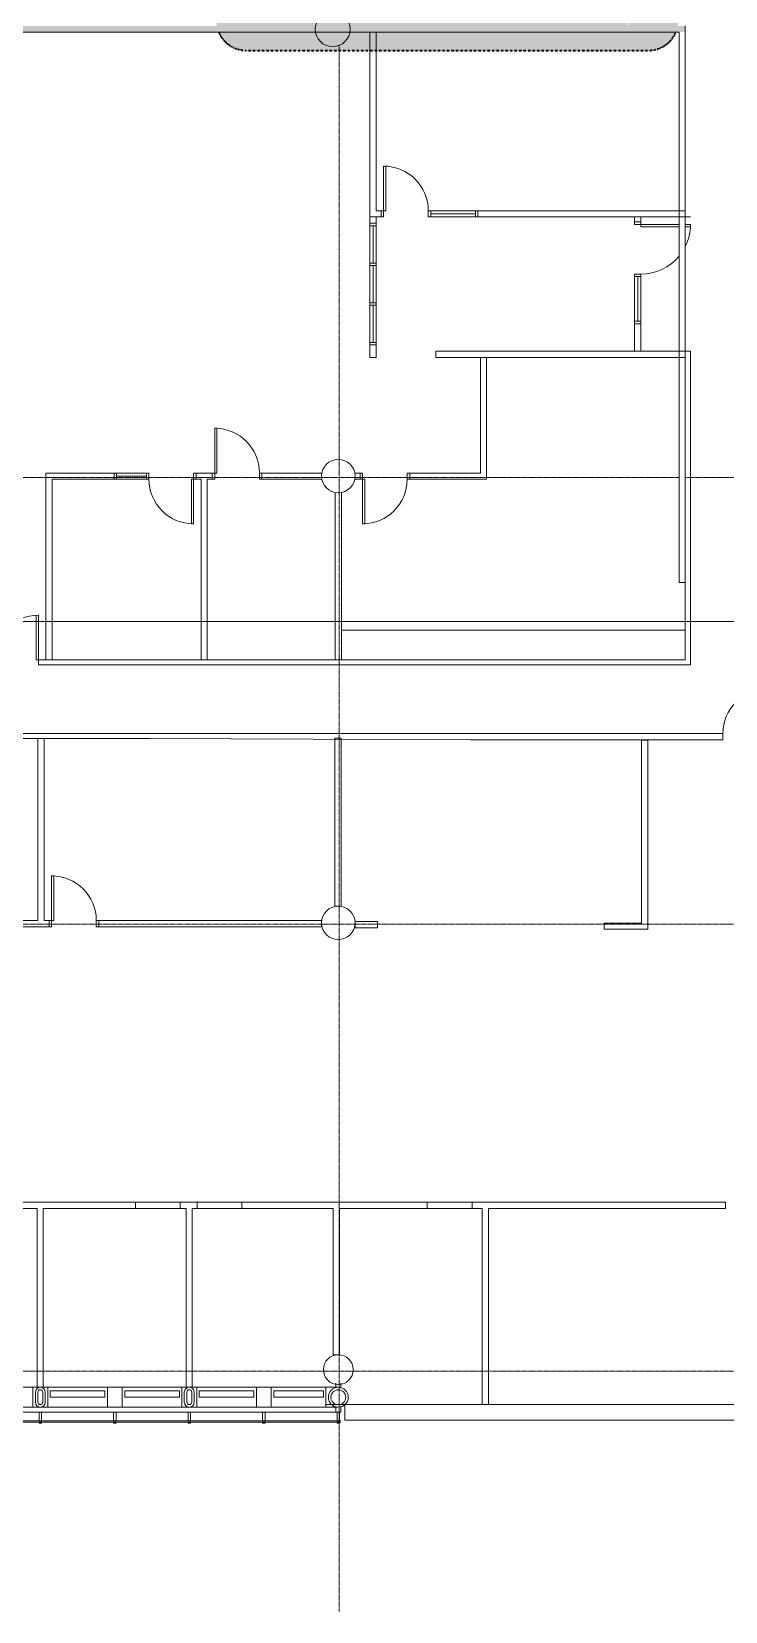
# Model space of a CAD drawing. Header units: inches. Extents: x 1756 to 10721, y -35 to 3002.
# Drawn here: x 7560 to 8118, y 39 to 1312 of the extents above; entities that cross this region are included whole.
import ezdxf

# ---------------------------------------------------------------- set-up
doc = ezdxf.new("R2010")
doc.units = ezdxf.units.IN
doc.header["$MEASUREMENT"] = 0
doc.linetypes.add('Dash 1_8_', pattern=[0.25, 0.125, -0.125])
doc.linetypes.add('IMPORT-CENTER2 _2_', pattern=[1.125, 0.75, -0.125, 0.125, -0.125])
for name, color, linetype, lineweight in [('A-DETL', 90, 'Continuous', 9), ('A-DETL-GENF', 92, 'Continuous', 9), ('A-DOOR', 31, 'Continuous', 18), ('A-FLOR', 192, 'Continuous', 18), ('A-flor-case', 250, 'Continuous', 9), ('A-glaz', 250, 'Continuous', 9), ('A-GLAZ-SILL', 250, 'Continuous', 9), ('A-GRID', 250, 'Continuous', 9), ('A-WALL', 113, 'Continuous', 18), ('A-Wall-Open', 250, 'Continuous', 9), ('A-WALL-PATT', 111, 'Continuous', 18), ('I-WALL', 2, 'Continuous', 18), ('Occupancy Load Calculation', 250, 'Continuous', 9), ('S-Cols', 250, 'Continuous', 9), ('USB 03_modified_dwg', 252, 'Continuous', 9)]:
    doc.layers.add(name, color=color, linetype=linetype, lineweight=lineweight)

# ---------------------------------------------------------------- blocks, each defined once
blk = doc.blocks.new('Walls 2 - Walls 1-381805-Overall Floor Plan')
at = {"layer": 'A-WALL', "lineweight": 15}
h = blk.add_hatch(color=53, dxfattribs=at)
h.paths.add_polyline_path([(1958.8, 1299.5), (1961.3, 1300), (1963.7, 1300.9), (1965.9, 1302.3), (1967.8, 1304), (1969.4, 1306.1), (1970.6, 1308.4), (1971.3, 1311.2), (1943.7, 1311.2), (1943.7, 1310.9), (1944.4, 1308.4), (1945.6, 1306.1), (1947.2, 1304), (1949.1, 1302.3), (1951.3, 1300.9), (1953.7, 1300), (1956.2, 1299.5)], flags=0)
h.paths.add_polyline_path([(1943.8, 1316.2), (1971.2, 1316.2), (1970.6, 1318.5), (1969.4, 1320.8), (1967.8, 1322.9), (1965.9, 1324.6), (1963.7, 1326), (1961.3, 1326.9), (1958.3, 1327.4), (1956.2, 1327.4), (1953.7, 1326.9), (1951.3, 1326), (1949.1, 1324.6), (1947.2, 1322.9), (1945.6, 1320.8), (1944.4, 1318.5)], flags=0)
for start, end in [(0, 180), (180, 360)]:
    blk.add_arc((1957.5, 1313.5), 14, start, end, dxfattribs=at)
blk = doc.blocks.new('USB 03_modified_dwg_ADO102-412611-Overall Floor Plan')
at = {"layer": 'A-DOOR', "color": 250, "lineweight": 9, "flags": 128}
blk.add_lwpolyline([(518.7, 650), (518.7, 614.1), (520.5, 614.1), (520.5, 650.1)], dxfattribs=at)
at = {"layer": 'A-DOOR', "color": 250, "lineweight": 9}
blk.add_arc((520.5, 614.1), 36, 90, 180, dxfattribs=at)
blk = doc.blocks.new('USB 03_modified_dwg_ADO002-412613-Overall Floor Plan')
at = {"layer": 'A-DOOR', "color": 250, "lineweight": 9}
blk.add_line((1005.7, 963), (1036.5, 963), dxfattribs=at)
at = {"layer": 'A-DOOR', "color": 250, "lineweight": 9, "flags": 128}
for points in [[(1036.5, 965), (1005.7, 965), (1005.7, 963)], [(1041.5, 963), (1045.7, 963), (1045.7, 965), (1041.5, 965)]]:
    blk.add_lwpolyline(points, dxfattribs=at)
at = {"layer": 'A-DOOR', "color": 250, "lineweight": 9}
for start, end in [(333.5069, 0), (270, 320.3665)]:
    blk.add_arc((1005.7, 965), 40, start, end, dxfattribs=at)
blk = doc.blocks.new('USB 03_modified_dwg_ADO002-412614-Overall Floor Plan')
at = {"layer": 'A-DOOR', "color": 250, "lineweight": 9, "flags": 128}
blk.add_lwpolyline([(800.2, 976), (800.2, 1012), (798.5, 1012), (798.5, 976)], close=True, dxfattribs=at)
at = {"layer": 'A-DOOR', "color": 250, "lineweight": 9}
blk.add_arc((798.5, 976), 36, 0, 90, dxfattribs=at)
blk = doc.blocks.new('USB 03_modified_dwg_ADO002-412615-Overall Floor Plan')
at = {"layer": 'A-DOOR', "color": 250, "lineweight": 9, "flags": 128}
blk.add_lwpolyline([(664.3, 764.7), (664.3, 800.7), (662.5, 800.7), (662.5, 764.7)], close=True, dxfattribs=at)
at = {"layer": 'A-DOOR', "color": 250, "lineweight": 9}
blk.add_arc((662.5, 764.7), 36, 360, 90, dxfattribs=at)
blk = doc.blocks.new('USB 03_modified_dwg_ADO002-412616-Overall Floor Plan')
at = {"layer": 'A-DOOR', "color": 250, "lineweight": 9, "flags": 128}
blk.add_lwpolyline([(783.3, 759.7), (783.3, 723.7), (781.5, 723.7), (781.5, 759.7)], close=True, dxfattribs=at)
at = {"layer": 'A-DOOR', "color": 250, "lineweight": 9}
blk.add_arc((781.5, 759.7), 36, 270, 0, dxfattribs=at)
blk = doc.blocks.new('USB 03_modified_dwg_ADO002-412618-Overall Floor Plan')
at = {"layer": 'A-DOOR', "color": 250, "lineweight": 9, "flags": 128}
blk.add_lwpolyline([(643.7, 759.7), (643.7, 723.7), (645.5, 723.7), (645.5, 759.7)], close=True, dxfattribs=at)
at = {"layer": 'A-DOOR', "color": 250, "lineweight": 9}
blk.add_arc((645.5, 759.7), 36, 180, 270, dxfattribs=at)
blk = doc.blocks.new('USB 03_modified_dwg_ADO002-412643-Overall Floor Plan')
at = {"layer": 'A-DOOR', "color": 250, "lineweight": 9, "flags": 128}
blk.add_lwpolyline([(1105.9, 554.6), (1105.9, 590.6), (1107.7, 590.6), (1107.7, 554.6)], close=True, dxfattribs=at)
at = {"layer": 'A-DOOR', "color": 250, "lineweight": 9}
blk.add_arc((1107.7, 554.6), 36, 90, 180, dxfattribs=at)
blk = doc.blocks.new('USB 03_modified_dwg-397434-Overall Floor Plan')
at = {"layer": 'A-DOOR', "color": 250, "lineweight": 9, "flags": 128}
for points in [[(531.1, 404.1), (532.9, 404.1), (532.9, 440.1), (531.1, 440.1)], [(531.1, 399.1), (529.1, 399.1), (529.1, 404.1), (531.1, 404.1)], [(567.1, 399.1), (569.1, 399.1), (569.1, 404.1), (567.1, 404.1)]]:
    blk.add_lwpolyline(points, close=True, dxfattribs=at)
at = {"layer": 'A-DOOR', "color": 250, "lineweight": 9}
blk.add_arc((531.1, 404.1), 36, 360, 90, dxfattribs=at)
at = {"layer": 'A-flor-case'}
for p, q in [((764.5, 638.1), (1041.5, 638.1)), ((1041.5, 638.1), (764.5, 638.1))]:
    blk.add_line(p, q, dxfattribs=at)
at = {"layer": 'A-glaz'}
for p, q in [((796.5, 976), (796.5, 971)), ((796.5, 976), (798.5, 976)), ((796.5, 971), (796.5, 976)), ((796.5, 976), (798.5, 976)), ((796.5, 971), (798.5, 971)), ((796.5, 971), (798.5, 971)), ((798.5, 971), (798.5, 976)), ((798.5, 971), (798.5, 976)), ((834.5, 976), (834.5, 971)), ((834.5, 976), (836.5, 976)), ((834.5, 971), (834.5, 976)), ((834.5, 976), (836.5, 976)), ((834.5, 971), (836.5, 971)), ((834.5, 971), (836.5, 971)), ((836.5, 971), (836.5, 976)), ((836.5, 971), (836.5, 976)), ((872.5, 973.5), (836.5, 973.5)), ((787.5, 963.9), (787.5, 965.9)), ((787.5, 963.9), (787.5, 965.9)), ((792.5, 965.9), (787.5, 965.9)), ((792.5, 965.9), (787.5, 965.9)), ((787.5, 963.9), (792.5, 963.9)), ((792.5, 963.9), (787.5, 963.9)), ((790, 963.9), (790, 933.9)), ((790, 933.9), (790, 963.9)), ((792.5, 963.9), (792.5, 965.9)), ((792.5, 963.9), (792.5, 965.9)), ((1000.7, 965), (1000.7, 967)), ((1000.7, 965), (1000.7, 967)), ((1005.7, 967), (1000.7, 967)), ((1005.7, 967), (1000.7, 967)), ((1000.7, 965), (1005.7, 965)), ((1005.7, 965), (1000.7, 965)), ((1005.7, 965), (1005.7, 967)), ((1005.7, 965), (1005.7, 967)), ((787.5, 933.9), (792.5, 933.9)), ((787.5, 933.9), (787.5, 931.9)), ((792.5, 933.9), (787.5, 933.9)), ((787.5, 933.9), (787.5, 931.9)), ((792.5, 931.9), (787.5, 931.9)), ((792.5, 931.9), (787.5, 931.9)), ((790, 931.9), (790, 901.9)), ((790, 901.9), (790, 931.9)), ((792.5, 933.9), (792.5, 931.9)), ((792.5, 933.9), (792.5, 931.9)), ((1000.7, 923), (1000.7, 925)), ((1000.7, 923), (1000.7, 925)), ((1005.7, 925), (1000.7, 925)), ((1005.7, 925), (1000.7, 925)), ((1000.7, 923), (1005.7, 923)), ((1005.7, 923), (1000.7, 923)), ((1003.2, 887), (1003.2, 923)), ((1005.7, 923), (1005.7, 925)), ((1005.7, 923), (1005.7, 925)), ((787.5, 901.9), (792.5, 901.9)), ((787.5, 901.9), (787.5, 899.9)), ((792.5, 901.9), (787.5, 901.9)), ((787.5, 901.9), (787.5, 899.9)), ((792.5, 899.9), (787.5, 899.9)), ((792.5, 899.9), (787.5, 899.9)), ((790, 899.9), (790, 869.9)), ((790, 869.9), (790, 899.9)), ((792.5, 901.9), (792.5, 899.9)), ((792.5, 901.9), (792.5, 899.9)), ((1000.7, 885), (1000.7, 887)), ((1000.7, 885), (1000.7, 887)), ((1005.7, 887), (1000.7, 887)), ((1005.7, 887), (1000.7, 887)), ((1000.7, 885), (1005.7, 885)), ((1005.7, 885), (1000.7, 885)), ((1005.7, 885), (1005.7, 887)), ((1005.7, 885), (1005.7, 887)), ((787.5, 869.9), (792.5, 869.9)), ((787.5, 869.9), (787.5, 867.9)), ((792.5, 869.9), (787.5, 869.9)), ((787.5, 869.9), (787.5, 867.9)), ((792.5, 867.9), (787.5, 867.9)), ((792.5, 867.9), (787.5, 867.9)), ((792.5, 869.9), (792.5, 867.9)), ((792.5, 869.9), (792.5, 867.9)), ((609.5, 764.7), (607.5, 764.7)), ((609.5, 764.7), (607.5, 764.7)), ((607.5, 764.7), (607.5, 759.7)), ((607.5, 764.7), (607.5, 759.7)), ((609.5, 759.7), (609.5, 764.7)), ((609.5, 764.7), (609.5, 759.7)), ((647.5, 764.7), (645.5, 764.7)), ((647.5, 764.7), (645.5, 764.7)), ((645.5, 764.7), (645.5, 759.7)), ((645.5, 764.7), (645.5, 759.7)), ((647.5, 759.7), (647.5, 764.7)), ((647.5, 764.7), (647.5, 759.7)), ((662.5, 764.7), (660.5, 764.7)), ((662.5, 764.7), (660.5, 764.7)), ((660.5, 764.7), (660.5, 759.7)), ((660.5, 764.7), (660.5, 759.7)), ((662.5, 759.7), (662.5, 764.7)), ((662.5, 764.7), (662.5, 759.7)), ((700.5, 764.7), (698.5, 764.7)), ((700.5, 764.7), (698.5, 764.7)), ((698.5, 764.7), (698.5, 759.7)), ((698.5, 764.7), (698.5, 759.7)), ((700.5, 759.7), (700.5, 764.7)), ((700.5, 764.7), (700.5, 759.7)), ((781.5, 764.7), (779.5, 764.7)), ((781.5, 764.7), (779.5, 764.7)), ((779.5, 764.7), (779.5, 759.7)), ((779.5, 764.7), (779.5, 759.7)), ((781.5, 759.7), (781.5, 764.7)), ((781.5, 764.7), (781.5, 759.7)), ((819.5, 764.7), (817.5, 764.7)), ((819.5, 764.7), (817.5, 764.7)), ((817.5, 764.7), (817.5, 759.7)), ((817.5, 764.7), (817.5, 759.7)), ((819.5, 759.7), (819.5, 764.7)), ((819.5, 764.7), (819.5, 759.7)), ((583.5, 762.2), (607.5, 762.2)), ((609.5, 759.7), (607.5, 759.7)), ((609.5, 759.7), (607.5, 759.7)), ((647.5, 759.7), (645.5, 759.7)), ((647.5, 759.7), (645.5, 759.7)), ((662.5, 759.7), (660.5, 759.7)), ((662.5, 759.7), (660.5, 759.7)), ((700.5, 759.7), (698.5, 759.7)), ((700.5, 759.7), (698.5, 759.7)), ((781.5, 759.7), (779.5, 759.7)), ((781.5, 759.7), (779.5, 759.7)), ((819.5, 759.7), (817.5, 759.7)), ((819.5, 759.7), (817.5, 759.7)), ((0.1, 1), (764, 1)), ((521, 8), (521, 1)), ((521.8, 1), (521.8, 0)), ((522.3, 1), (522.3, 0)), ((523, 8), (523, 1)), ((581, 8), (581, 1)), ((581.8, 1), (581.8, 0)), ((582.3, 1), (582.3, 0)), ((583, 8), (583, 1)), ((641, 8), (641, 1)), ((641.8, 1), (641.8, 0)), ((642.3, 1), (642.3, 0)), ((643, 8), (643, 1)), ((701, 8), (701, 1)), ((701.8, 1), (701.8, 0)), ((702.3, 1), (702.3, 0)), ((703, 8), (703, 1)), ((760, 12), (760, 8)), ((761, 8), (761, 1)), ((761.8, 1), (761.8, 0)), ((762.2, 1), (762.2, 0)), ((764, 12), (764, 8))]:
    blk.add_line(p, q, dxfattribs=at)
at = {"layer": 'A-glaz', "flags": 128}
for points in [[(874.5, 976), (874.5, 971), (872.5, 971), (872.5, 976)], [(581.5, 759.7), (581.5, 764.7), (583.5, 764.7), (583.5, 759.7)]]:
    blk.add_lwpolyline(points, close=True, dxfattribs=at)
for points in [[(-0.9, 41.2), (-0.9, 0), (764, 0)], [(763, 8), (763, 1), (44.4, 1)], [(521, 0), (521, -1), (523, -1), (523, 0)], [(583, 0), (583, -1), (581, -1), (581, 0)], [(641, 0), (641, -1), (643, -1), (643, 0)], [(701, 0), (701, -1), (703, -1), (703, 0)], [(761, 0), (761, -1), (763, -1), (763, 0)]]:
    blk.add_lwpolyline(points, dxfattribs=at)
at = {"layer": 'A-GLAZ-SILL'}
for p, q in [((872.5, 976), (836.5, 976)), ((872.5, 971), (836.5, 971)), ((787.5, 963.9), (787.5, 869.9)), ((792.5, 963.9), (792.5, 869.9)), ((1000.7, 887), (1000.7, 923)), ((1005.7, 887), (1005.7, 923)), ((583.5, 764.7), (607.5, 764.7)), ((583.5, 759.7), (607.5, 759.7))]:
    blk.add_line(p, q, dxfattribs=at)
at = {"layer": 'A-GLAZ-SILL', "flags": 128}
blk.add_lwpolyline([(5.6, 303.2), (5.6, 8), (764, 8)], dxfattribs=at)
for points in [[(516, 12), (468, 12), (468, 28), (516, 28), (516, 12), (516, 28), (468, 28), (468, 12)], [(576, 12), (528, 12), (528, 28), (576, 28), (576, 12), (576, 28), (528, 28), (528, 12)], [(636, 12), (588, 12), (588, 28), (636, 28), (588, 28), (588, 12), (636, 12), (636, 28)], [(696, 12), (648, 12), (648, 28), (696, 28), (696, 12), (696, 28), (648, 28), (648, 12)], [(752, 12), (752, 28), (752, 12), (708, 12), (708, 28), (752, 28), (708, 28), (708, 12)], [(530, 25), (530, 20), (574, 20), (574, 25), (530, 25), (574, 25), (574, 20), (530, 20)], [(590, 25), (634, 25), (634, 20), (590, 20), (590, 25), (590, 20), (634, 20), (634, 25)], [(650, 25), (694, 25), (694, 20), (650, 20), (650, 25), (694, 25), (694, 20), (650, 20)], [(750, 25), (710, 25), (710, 20), (750, 20), (710, 20), (710, 25), (750, 25), (750, 20)]]:
    blk.add_lwpolyline(points, close=True, dxfattribs=at)
at = {"layer": 'A-GRID', "linetype": 'IMPORT-CENTER2 _2_'}
for p, q in [((762.7, -152.6), (762.7, 1109.3)), ((-371.6, 761.1), (1036.5, 761.1)), ((1041.5, 761.1), (3130.2, 761.1)), ((-371.6, 401.1), (3130.2, 401.1)), ((-371.6, 41.1), (3130.2, 41.1))]:
    blk.add_line(p, q, dxfattribs=at)
at = {"layer": 'A-WALL', "color": 250, "lineweight": 9}
for p, q in [((748.7, 1120), (415.3, 1120)), ((787.5, 976), (787.5, 1120)), ((787.5, 976), (787.5, 1120)), ((792.5, 976), (792.5, 1120)), ((792.5, 976), (792.5, 1120)), ((1041.5, 976), (1041.5, 1120)), ((787.5, 976), (787.5, 965.9)), ((787.5, 965.9), (787.5, 976)), ((787.5, 971), (796.5, 971)), ((796.5, 971), (787.5, 971)), ((792.5, 976), (796.5, 976)), ((796.5, 976), (792.5, 976)), ((792.5, 976), (796.5, 976)), ((796.5, 976), (792.5, 976)), ((792.5, 971), (792.5, 965.9)), ((792.5, 965.9), (792.5, 971)), ((796.5, 976), (796.5, 971)), ((796.5, 976), (796.5, 971)), ((874.5, 976), (1036.5, 976)), ((874.5, 976), (874.5, 971)), ((1041.5, 976), (874.5, 976)), ((874.5, 976), (874.5, 971)), ((874.5, 971), (1005.7, 971)), ((1005.7, 971), (874.5, 971)), ((1000.7, 967), (1000.7, 971)), ((1000.7, 967), (1000.7, 971)), ((1005.7, 967), (1005.7, 971)), ((1005.7, 967), (1005.7, 971)), ((1005.7, 971), (1036.5, 971)), ((1005.7, 971), (1045.8, 971)), ((1041.5, 971), (1045.8, 971)), ((792.5, 965.9), (787.5, 965.9)), ((792.5, 965.9), (787.5, 965.9)), ((1005.7, 967), (1000.7, 967)), ((1000.7, 967), (1005.7, 967)), ((1000.7, 885), (1000.7, 862.9)), ((1000.7, 885), (1005.7, 885)), ((1000.7, 862.9), (1000.7, 885)), ((1000.7, 885), (1005.7, 885)), ((1005.7, 862.9), (1005.7, 885)), ((1005.7, 862.9), (1005.7, 885)), ((792.5, 867.9), (787.5, 867.9)), ((792.5, 867.9), (787.5, 867.9)), ((787.5, 867.9), (787.5, 857.9)), ((787.5, 857.9), (787.5, 867.9)), ((792.5, 867.9), (792.5, 857.9)), ((792.5, 857.9), (792.5, 867.9)), ((792.5, 857.9), (787.5, 857.9)), ((792.5, 857.9), (787.5, 857.9)), ((840.5, 862.9), (840.5, 857.9)), ((840.5, 862.9), (1005.7, 862.9)), ((840.5, 857.9), (840.5, 862.9)), ((840.5, 862.9), (1005.7, 862.9)), ((840.5, 857.9), (1001.5, 857.9)), ((840.5, 857.9), (1001.5, 857.9)), ((876.5, 857.9), (876.5, 764.7)), ((876.5, 764.7), (876.5, 857.9)), ((881.5, 857.9), (881.5, 759.7)), ((881.5, 759.7), (881.5, 857.9)), ((1000.7, 857.9), (1000.7, 857.9)), ((1000.7, 857.9), (1000.7, 857.9)), ((1036.5, 857.9), (1001.5, 857.9)), ((1001.5, 857.9), (1041.5, 857.9)), ((1036.5, 862.9), (1005.7, 862.9)), ((1005.7, 862.9), (1045.8, 862.9)), ((1045.8, 862.9), (1041.5, 862.9)), ((1041.5, 738.4), (1041.5, 857.9)), ((1045.8, 834.4), (1045.8, 862.9)), ((1045.8, 834.4), (1045.8, 862.9)), ((1041.5, 738.4), (1041.5, 834.4)), ((1045.8, 834.4), (1045.8, 610.1)), ((1045.8, 610.1), (1045.8, 834.4)), ((526.5, 764.7), (581.5, 764.7)), ((526.5, 764.7), (526.5, 614.1)), ((581.5, 764.7), (526.5, 764.7)), ((526.5, 764.7), (526.5, 614.1)), ((581.5, 764.7), (581.5, 759.7)), ((581.5, 764.7), (581.5, 759.7)), ((647.5, 764.7), (660.5, 764.7)), ((647.5, 764.7), (647.5, 759.7)), ((660.5, 764.7), (647.5, 764.7)), ((647.5, 764.7), (647.5, 759.7)), ((660.5, 759.7), (660.5, 764.7)), ((660.5, 759.7), (660.5, 764.7)), ((700.5, 759.7), (700.5, 764.7)), ((700.5, 759.7), (700.5, 764.7)), ((700.5, 764.7), (748.7, 764.7)), ((748.7, 764.7), (700.5, 764.7)), ((775.3, 764.7), (779.5, 764.7)), ((779.5, 764.7), (775.3, 764.7)), ((779.5, 759.7), (779.5, 764.7)), ((779.5, 759.7), (779.5, 764.7)), ((876.5, 764.7), (819.5, 764.7)), ((876.5, 764.7), (819.5, 764.7)), ((819.5, 759.7), (819.5, 764.7)), ((819.5, 759.7), (819.5, 764.7)), ((531.5, 759.7), (531.5, 614.1)), ((531.5, 759.7), (581.5, 759.7)), ((531.5, 614.1), (531.5, 759.7)), ((531.5, 759.7), (581.5, 759.7)), ((651.5, 759.7), (647.5, 759.7)), ((651.5, 759.7), (647.5, 759.7)), ((651.5, 759.7), (651.5, 614.1)), ((651.5, 614.1), (651.5, 759.7)), ((656.5, 759.7), (660.5, 759.7)), ((656.5, 759.7), (656.5, 614.1)), ((660.5, 759.7), (656.5, 759.7)), ((656.5, 759.7), (656.5, 614.1)), ((700.5, 759.7), (748.7, 759.7)), ((748.7, 759.7), (700.5, 759.7)), ((775.3, 759.7), (779.5, 759.7)), ((779.5, 759.7), (775.3, 759.7)), ((881.5, 759.7), (819.5, 759.7)), ((881.5, 759.7), (819.5, 759.7)), ((759.5, 748.9), (759.5, 614.1)), ((759.5, 614.1), (759.5, 748.9)), ((764.5, 748.9), (764.5, 614.1)), ((764.5, 614.1), (764.5, 748.9)), ((1041.5, 614.1), (1041.5, 738.4)), ((1041.5, 614.1), (1041.5, 733.4)), ((1041.5, 614.1), (1041.5, 676.5)), ((1041.5, 614.1), (1041.5, 676.5)), ((520.5, 614.1), (757.5, 614.1)), ((520.5, 614.1), (1041.5, 614.1)), ((757.5, 614.1), (520.5, 614.1)), ((520.5, 614.1), (1041.5, 614.1)), ((520.5, 614.1), (520.5, 610.1)), ((520.5, 614.1), (520.5, 610.1)), ((821.5, 614.1), (1041.5, 614.1)), ((1041.5, 614.1), (821.5, 614.1)), ((520.5, 610.1), (560.2, 610.1)), ((560.2, 610.1), (520.5, 610.1)), ((596.2, 610.1), (762, 610.1)), ((762, 610.1), (596.2, 610.1)), ((762, 610.1), (997.5, 610.1)), ((762, 610.1), (997.5, 610.1)), ((997.5, 610.1), (1045.8, 610.1)), ((339.5, 554.7), (583.2, 554.7)), ((583.2, 554.7), (339.5, 554.7)), ((343.5, 550.7), (590.1, 550.7)), ((590.1, 550.7), (343.5, 550.7)), ((610, 554.7), (580.5, 554.7)), ((610, 550.7), (585.5, 550.7)), ((610, 554.7), (997.5, 554.7)), ((997.5, 554.7), (610, 554.7)), ((610, 550.7), (873.4, 549.7)), ((873.4, 549.7), (610, 550.7)), ((868.5, 549.7), (1071.7, 549.7)), ((1071.7, 549.7), (868.5, 549.7)), ((997.5, 554.7), (1071.7, 554.7)), ((997.5, 554.7), (1071.7, 554.7)), ((1071.7, 554.6), (1071.7, 549.7)), ((516, 28), (528, 28)), ((576, 28), (588, 28)), ((636, 28), (648, 28)), ((696, 28), (708, 28)), ((752, 28), (762, 28)), ((760, 31.2), (760, 28)), ((764, 31.2), (764, 28)), ((516, 12), (528, 12)), ((576, 12), (588, 12)), ((636, 12), (648, 12)), ((696, 12), (708, 12)), ((752, 12), (762, 12))]:
    blk.add_line(p, q, dxfattribs=at)
at = {"layer": 'A-WALL', "color": 250, "lineweight": 9, "flags": 128}
for points in [[(596.2, 610.1), (560.2, 610.1)], [(520.1, 404.1), (451.4, 404.1), (451.4, 399.1), (529.1, 399.1), (529.1, 404.1), (525.1, 404.1), (525.1, 550.8), (520.1, 550.8)], [(759.3, 415.7), (764.3, 415.7), (764.3, 551), (759.3, 551)], [(1011.2, 397.1), (1011.2, 549.3), (1006.2, 549.3), (1006.2, 402.1), (976.2, 402.1), (976.2, 397.1)], [(569.1, 404.1), (569.1, 399.1), (748.4, 399.1), (748.4, 404.1)], [(775.5, 403.2), (775.5, 398.2), (793.5, 398.2), (793.5, 403.2)], [(519.4, 28.1), (524.4, 28.1), (524.4, 172.1), (598.7, 172.1), (598.7, 177.1), (445.6, 177.1), (445.6, 172.1), (519.4, 172.1)], [(639.4, 28.1), (644.4, 28.1), (644.4, 172.1), (648.4, 172.1), (648.4, 177.1), (639.4, 177.1), (634.7, 177.1), (634.7, 172.1), (639.4, 172.1)], [(757.9, 54.2), (762.9, 54.2), (762.9, 172.1), (833.7, 172.1), (833.7, 177.1), (684.4, 177.1), (684.4, 172.1), (757.9, 172.1)], [(877.9, 14), (882.9, 14), (882.9, 172.1), (1073.8, 172.1), (1073.8, 177.1), (869.7, 177.1), (869.7, 172.1), (877.9, 172.1)]]:
    blk.add_lwpolyline(points, close=True, dxfattribs=at)
blk.add_lwpolyline([(2956.2, 9.6), (2956.2, 1.6), (767.3, 1.6), (767.3, 14), (2957, 14)], dxfattribs=at)
at = {"layer": 'A-Wall-Open', "flags": 128}
for points in [[(634.7, 177.1), (634.7, 172.1), (598.7, 172.1), (598.7, 177.1), (634.7, 177.1)], [(684.4, 177.1), (684.4, 172.1), (648.4, 172.1), (648.4, 177.1), (684.4, 177.1)], [(869.7, 177.1), (869.7, 172.1), (833.7, 172.1), (833.7, 177.1), (869.7, 177.1)]]:
    blk.add_lwpolyline(points, dxfattribs=at)
at = {"layer": 'Occupancy Load Calculation', "flags": 128}
blk.add_lwpolyline([(2937, 52.2), (2937, 14), (752, 14), (752, 28), (52.8, 28), (52.8, 390.2), (52.8, 404.7), (52.8, 406.6), (0.3, 406.6), (0.3, 758), (51.8, 758), (51.8, 1120)], dxfattribs=at)
at = {"layer": 'S-Cols'}
for p, q in [((518, 24), (518, 16)), ((520, 24), (520, 16)), ((524, 24), (524, 16)), ((526, 24), (526, 16)), ((638, 24), (638, 16)), ((640, 24), (640, 16)), ((644, 24), (644, 16)), ((646, 24), (646, 16))]:
    blk.add_line(p, q, dxfattribs=at)
for centre, radius in [((762, 762.2), 13.5), ((762, 402.2), 13.5), ((762, 42.2), 12), ((762, 20), 8), ((762, 20), 6)]:
    blk.add_circle(centre, radius, dxfattribs=at)
for centre, radius, start, end in [((522, 24), 4, 0, 180), ((522, 24), 2, 0, 180), ((642, 24), 4, 0, 180), ((642, 24), 2, 0, 180), ((522, 16), 4, 180, 360), ((522, 16), 2, 180, 360), ((642, 16), 4, 180, 360), ((642, 16), 2, 180, 360)]:
    blk.add_arc(centre, radius, start, end, dxfattribs=at)
for name in ['USB 03_modified_dwg_ADO002-412614-Overall Floor Plan', 'USB 03_modified_dwg_ADO002-412613-Overall Floor Plan', 'USB 03_modified_dwg_ADO002-412615-Overall Floor Plan', 'USB 03_modified_dwg_ADO002-412618-Overall Floor Plan', 'USB 03_modified_dwg_ADO002-412616-Overall Floor Plan', 'USB 03_modified_dwg_ADO102-412611-Overall Floor Plan', 'USB 03_modified_dwg_ADO002-412643-Overall Floor Plan']:
    blk.add_blockref(name, (0, 0))

msp = doc.modelspace()

# ---------------------------------------------------------------- hatches: boundary and pattern name
at = {"layer": 'A-DETL-GENF'}
h = msp.add_hatch(color=255, dxfattribs=at)
h.paths.add_polyline_path([(7791.73, 1296.47), (8056.38, 1296.47), (8059.8, 1296.71), (8063.14, 1297.44), (8066.35, 1298.64), (8069.36, 1300.28), (8072.1, 1302.33), (8074.52, 1304.75), (8076.57, 1307.49), (8078.43, 1311.22), (7815.86, 1311.22), (7815.83, 1310.89), (7815.13, 1308.41), (7813.97, 1306.1), (7812.42, 1304.03), (7810.51, 1302.29), (7808.31, 1300.93), (7805.9, 1300), (7803.36, 1299.53), (7800.78, 1299.53), (7798.24, 1300), (7795.83, 1300.93), (7793.63, 1302.29), (7791.73, 1304.03), (7790.17, 1306.1), (7789.02, 1308.41), (7788.07, 1311.22), (7710.28, 1311.22), (7710.55, 1310.5), (7712.19, 1307.49), (7714.96, 1304.03), (7716.67, 1302.33), (7719.41, 1300.28), (7722.41, 1298.64), (7725.62, 1297.44), (7728.97, 1296.71), (7732.38, 1296.47), (7788.07, 1296.47)], flags=0)
h.paths.add_polyline_path([(7719.41, 1316.22), (7788.36, 1316.22), (7789.02, 1318.52), (7790.17, 1320.84), (7791.73, 1322.9), (7793.63, 1324.64), (7795.83, 1326), (7798.24, 1326.93), (7801.32, 1327.41), (7803.36, 1327.41), (7805.9, 1326.93), (7808.31, 1326), (7810.51, 1324.64), (7812.42, 1322.9), (7814.16, 1320.47), (7815.13, 1318.52), (7815.82, 1316.22), (8079.96, 1316.22), (8080.14, 1317.05), (8080.38, 1320.47), (8080.38, 1662.47), (8080.14, 1665.88), (8079.41, 1669.23), (8078.72, 1670.72), (8005.57, 1670.72), (8005.57, 1675.72), (8076.37, 1675.72), (8074.52, 1678.19), (8072.1, 1680.61), (8069.36, 1682.66), (8066.35, 1684.3), (8063.14, 1685.5), (8059.8, 1686.22), (8056.38, 1686.47), (7810.1, 1686.47), (7811.58, 1686.04), (7813.69, 1685.02), (7815.6, 1683.66), (7817.26, 1682), (7818.62, 1680.09), (7819.64, 1677.97), (7820.39, 1675.72), (7820.57, 1675.72), (7820.57, 1670.72), (7820.39, 1670.72), (7819.73, 1668.2), (7818.62, 1665.84), (7817.1, 1663.73), (7815.2, 1661.94), (7813.01, 1660.54), (7810.6, 1659.56), (7808.05, 1659.04), (7805.26, 1659.04), (7802.62, 1659.56), (7800.18, 1660.54), (7797.98, 1661.94), (7796.08, 1663.73), (7794.55, 1665.84), (7793.53, 1667.87), (7792.78, 1670.72), (7792.57, 1672.97), (7792.87, 1675.72), (7793.43, 1677.8), (7794.48, 1680.03), (7795.96, 1682.08), (7797.66, 1683.76), (7799.69, 1685.16), (7801.93, 1686.18), (7803.09, 1686.47), (7732.38, 1686.47), (7728.97, 1686.22), (7725.62, 1685.5), (7722.41, 1684.3), (7719.41, 1682.66), (7716.67, 1680.61), (7714.25, 1678.19), (7712.19, 1675.44), (7710.55, 1672.44), (7709.36, 1669.23), (7708.63, 1665.88), (7708.38, 1662.47), (7708.38, 1320.47), (7708.81, 1316.22), (7714.67, 1316.22)], flags=0)
h.paths.add_polyline_path([(8039.32, 1316.47), (8039.32, 1360.72), (8039.82, 1360.72), (8039.82, 1316.47)], flags=0)
h.paths.add_polyline_path([(8039.32, 1361.22), (8039.32, 1413.72), (8039.82, 1413.72), (8039.82, 1361.22)], flags=0)
h.paths.add_polyline_path([(8000.16, 1407.65), (8000.16, 1407.65), (8015.2, 1407.65)], flags=0)
h.paths.add_polyline_path([(8039.82, 1414.22), (8039.32, 1414.22), (8039.32, 1466.97), (8039.82, 1466.97)], flags=0)
h.paths.add_polyline_path([(8000.16, 1436.82), (8000.16, 1436.82), (8015.2, 1436.82)], flags=0)
h.paths.add_polyline_path([(8039.32, 1467.47), (8039.32, 1519.97), (8039.82, 1519.97), (8039.82, 1467.47)], flags=0)
h.paths.add_polyline_path([(8039.32, 1520.47), (8039.32, 1572.97), (8039.82, 1572.97), (8039.82, 1520.47)], flags=0)
h.paths.add_polyline_path([(8039.82, 1608.72), (8039.32, 1608.72), (8039.32, 1670.47), (8039.82, 1670.47), (8039.82, 1625.18)], flags=0)
h.paths.add_polyline_path([(7933.57, 1670.72), (7892.57, 1670.72), (7892.57, 1675.72), (7933.57, 1675.72), (7933.57, 1672.59)], flags=0)
at = {"layer": 'A-WALL-PATT', "lineweight": 9}
msp.add_hatch(color=253, dxfattribs=at).paths.add_polyline_path([(7027.57, 1311.22), (8086.07, 1311.22), (8086.07, 1316.22), (7027.57, 1316.22)], flags=0)

# ---------------------------------------------------------------- linework, layer by layer
at = {"layer": 'A-DETL', "linetype": 'Dash 1_8_', "lineweight": 35}
msp.add_line((7732.38, 1296.47), (8056.38, 1296.47), dxfattribs=at)
for centre, start, end in [((7732.38, 1320.47), 202.70984, 270), ((8056.38, 1320.47), 270, 337.32144)]:
    msp.add_arc(centre, 24, start, end, dxfattribs=at)
at = {"layer": 'A-FLOR', "lineweight": 9}
msp.add_line((7050.2, 836.22), (8565.07, 836.22), dxfattribs=at)
at = {"layer": 'I-WALL', "lineweight": 15}
for p, q in [((7027.57, 1311.22), (8081.07, 1311.22)), ((8081.07, 1311.22), (8081.07, 867.76)), ((8086.07, 867.76), (8086.07, 1316.22)), ((8081.07, 867.76), (8086.07, 867.76))]:
    msp.add_line(p, q, dxfattribs=at)

# ---------------------------------------------------------------- block references
at = {"layer": 'A-WALL', "lineweight": 15}
msp.add_blockref('Walls 2 - Walls 1-381805-Overall Floor Plan', (5844.57, 0), dxfattribs=at)
at = {"layer": 'USB 03_modified_dwg', "color": 250}
msp.add_blockref('USB 03_modified_dwg-397434-Overall Floor Plan', (7044.57, 191.26), dxfattribs=at)

doc.saveas('drawing.dxf')
